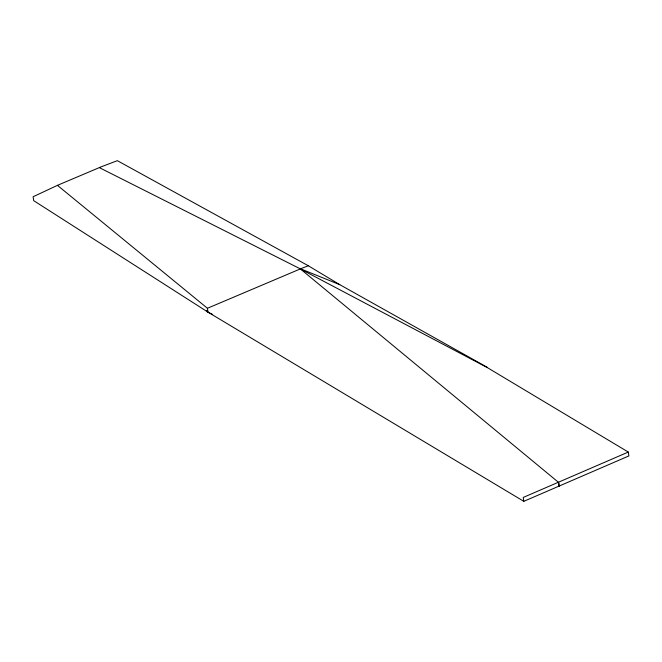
<?xml version="1.0" encoding="UTF-8"?>
<svg xmlns="http://www.w3.org/2000/svg" width="662" height="662" viewBox="0 0 662 662"><rect width="100%" height="100%" fill="white"/><g stroke="black" fill="none" stroke-linecap="round" stroke-linejoin="round"><path stroke-width="0.99" d="M300.349 268.88L99.317 167.61L57.453 185.343L33.1 196.755L33.696 200.66L208 312.166L523.799 501.333L628.9 455.928L628.288 452.063L487.215 367.534L300.316 268.938M628.288 452.063L523.228 497.443L523.799 501.333M558.62 482.449L559.183 486.347L558.62 482.449L300.366 268.904L207.438 308.277L57.437 185.343M300.507 268.78L308.343 265.776L339.805 284.677L487.389 367.393M99.457 167.486L117.348 160.667L308.327 265.76M300.498 268.789L339.788 284.685M206.743 310.536L208 312.166L212.634 314.467M207.405 308.252L208 312.166"/></g></svg>
